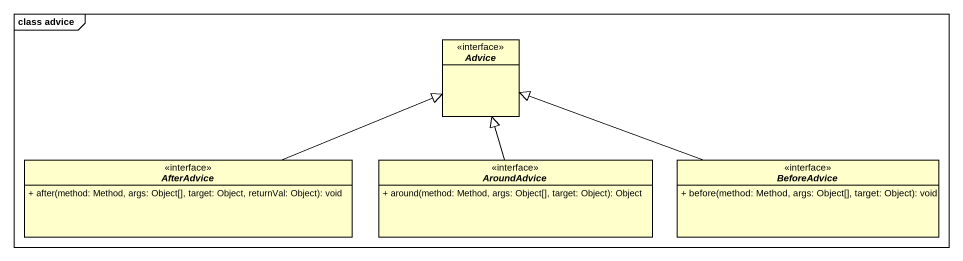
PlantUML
@startuml
mainframe class advice
hide circle
hide empty members
skinparam classAttributeIconSize 0
interface Advice <<interface>>
interface AfterAdvice <<interface>> {
  + after(method: Method, args: Object[], target: Object, returnVal: Object): void
}
interface AroundAdvice <<interface>> {
  + around(method: Method, args: Object[], target: Object): Object
}
interface BeforeAdvice <<interface>> {
  + before(method: Method, args: Object[], target: Object): void
}
AfterAdvice -right-|> Advice
AroundAdvice -up-|> Advice
BeforeAdvice -left-|> Advice
@enduml
